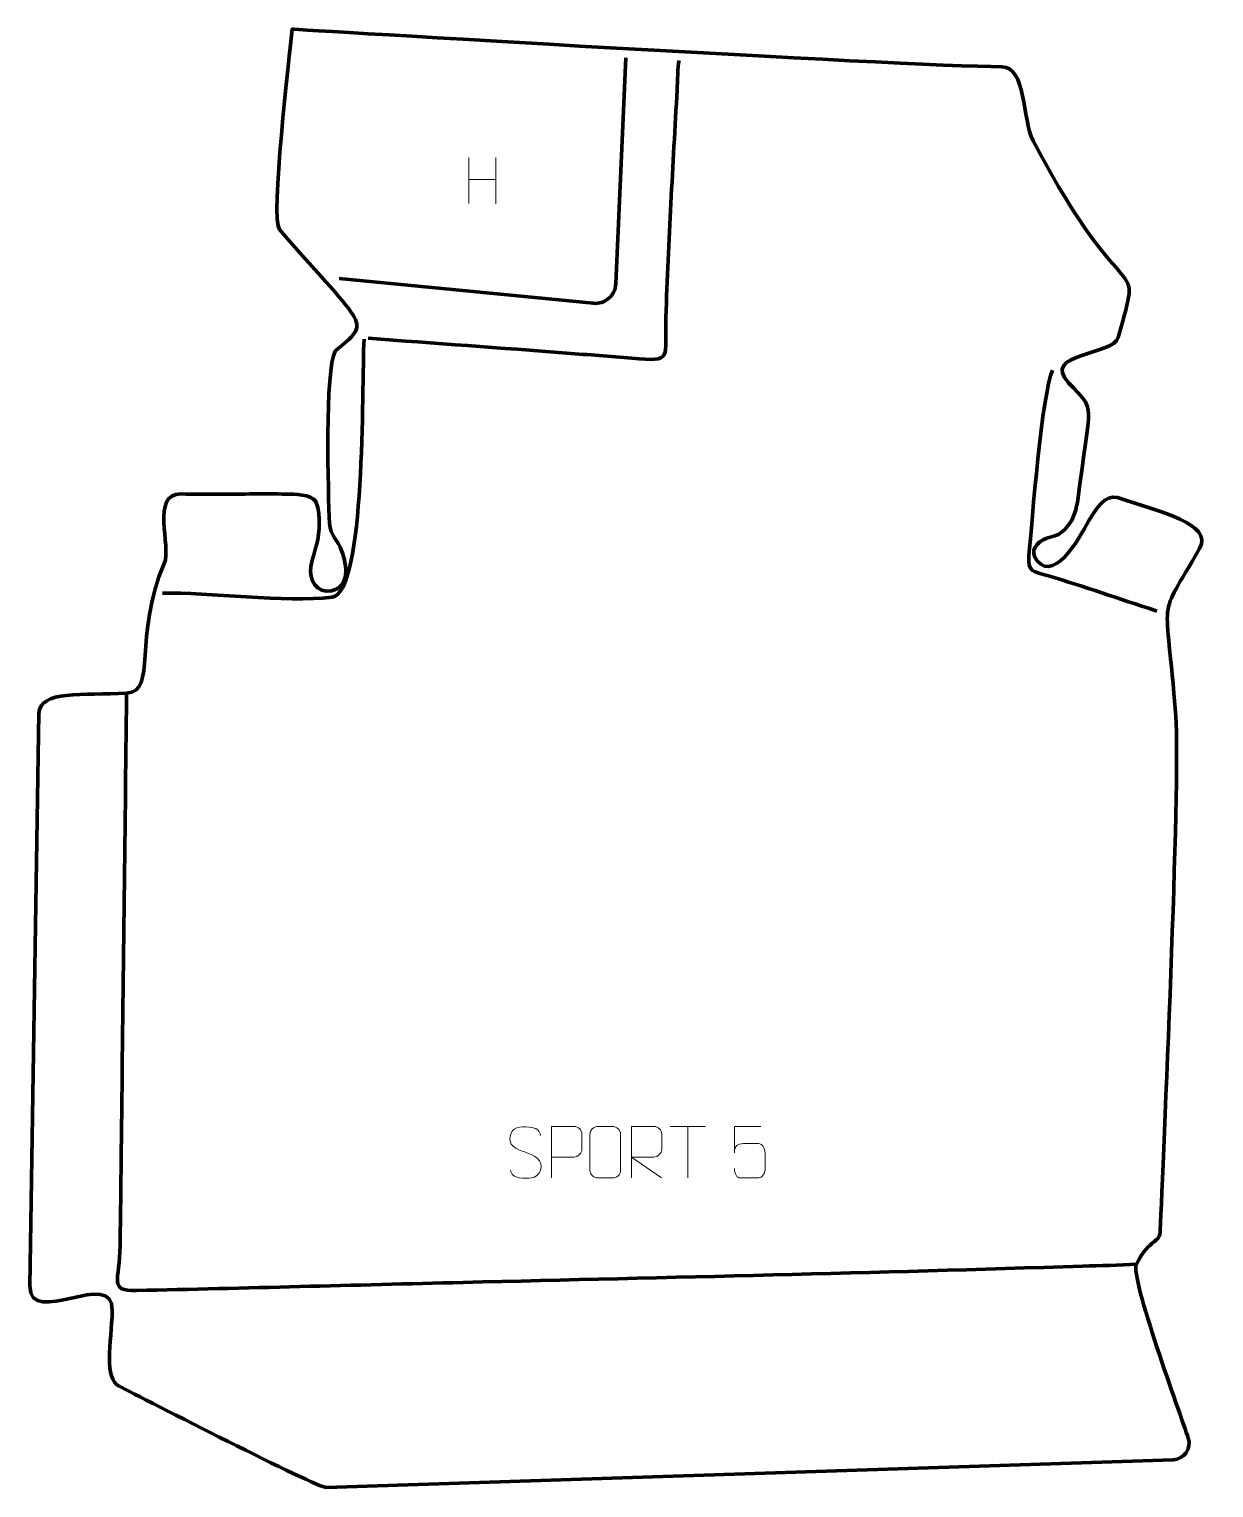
# Model space of a CAD drawing. Header units: millimetres. Extents: x 990 to 1564, y -112 to 595.
import ezdxf

# ---------------------------------------------------------------- set-up
doc = ezdxf.new("R2010")
doc.units = ezdxf.units.MM
doc.header["$MEASUREMENT"] = 0
doc.layers.add('layer 2', color=7, linetype='Continuous')

msp = doc.modelspace()

# ---------------------------------------------------------------- linework, layer by layer
at = {"layer": 'layer 2', "color": 230, "lineweight": 200}
msp.add_open_spline([(1460.9329, 576.8822), (1413.6393, 577.1427), (1116.9932, 595.1085), (1116.9932, 595.1085), (1116.9932, 595.1085), (1115.8925, 582.5118), (1106.3029, 503.3009), (1110.9447, 497.9436), (1110.9447, 497.9436), (1153.8378, 448.4371), (1155.4523, 454.2967), (1137.9369, 439.0572), (1137.9369, 439.0572), (1132.815, 430.5008), (1134.4801, 369.1546), (1135.1339, 355.6321), (1135.1339, 355.6321), (1135.5858, 349.346), (1139.0988, 347.74), (1141.1772, 342.0375), (1141.1772, 342.0375), (1143.4595, 335.4946), (1145.2726, 324.7443), (1136.0287, 322.8723), (1136.0287, 322.8723), (1129.1309, 321.4753), (1124.901, 328.2555), (1126.1192, 334.6278), (1126.1192, 334.6278), (1127.7955, 343.3965), (1130.382, 346.8784), (1130.1432, 356.6322), (1130.1432, 356.6322), (1130.1432, 356.6322), (1130.1268, 357.3002), (1130.1268, 357.3002), (1130.1268, 357.3002), (1130.0248, 360.0564), (1129.7456, 362.6065), (1128.8749, 365.2375), (1128.8749, 365.2375), (1128.8749, 365.2375), (1128.7227, 365.6703), (1128.7227, 365.6703), (1128.7227, 365.6703), (1128.7227, 365.6703), (1128.5324, 366.1149), (1128.5324, 366.1149), (1128.5324, 366.1149), (1126.222, 369.8176), (1117.9503, 369.6851), (1114.1482, 369.7745), (1114.1482, 369.7745), (1103.6804, 370.0207), (1092.9349, 369.7375), (1082.4367, 369.7354), (1082.4367, 369.7354), (1075.9844, 369.734), (1069.5367, 369.776), (1063.0848, 369.8547), (1063.0848, 369.8547), (1048.3926, 370.0418), (1058.6001, 344.3594), (1055.0698, 336.1608), (1055.0698, 336.1608), (1039.7714, 300.6318), (1051.6767, 274.0666), (1036.8309, 273.2566), (1036.8309, 273.2566), (1015.6683, 272.1021), (994.5131, 274.8913), (994.332, 263.4897), (994.332, 263.4897), (994.332, 263.4897), (989.9277, -13.9533), (989.9277, -13.9533), (989.9277, -13.9533), (989.5958, -34.8667), (1030.669, -4.7635), (1029.8837, -25.9464), (1029.8837, -25.9464), (1029.2895, -41.9766), (1025.7661, -58.9136), (1033.2242, -62.6333), (1033.2242, -62.6333), (1044.7868, -68.4), (1128.8053, -111.8335), (1133.705, -111.6726), (1133.705, -111.6726), (1133.705, -111.6726), (1543.9485, -98.2022), (1543.9485, -98.2022), (1543.9485, -98.2022), (1549.3038, -98.0263), (1552.957, -92.8063), (1551.288, -87.7146), (1551.288, -87.7146), (1547.608, -76.4878), (1522.9381, -9.5834), (1526.1806, -3.3701), (1526.1806, -3.3701), (1533.1374, 9.9607), (1537.4906, 5.986), (1537.7679, 13.2681), (1537.7679, 13.2681), (1538.9539, 44.4146), (1547.6273, 230.4779), (1545.2635, 262.1921), (1545.2635, 262.1921), (1540.5728, 325.1257), (1535.6035, 306.3668), (1556.7986, 343.3524), (1556.7986, 343.3524), (1563.6949, 355.3865), (1537.8251, 361.1494), (1516.9849, 368.1213), (1516.9849, 368.1213), (1511.0372, 369.8779), (1506.3865, 362.2174), (1503.7944, 358.0223), (1503.7944, 358.0223), (1500.314, 351.735), (1487.3879, 326.4741), (1478.0751, 337.4162), (1478.0751, 337.4162), (1474.0389, 342.1585), (1477.8846, 346.706), (1482.8468, 348.3642), (1482.8468, 348.3642), (1487.2507, 349.8359), (1487.9353, 349.3395), (1491.5869, 352.8364), (1491.5869, 352.8364), (1495.174, 356.3702), (1496.6686, 360.8596), (1497.5949, 365.6853), (1497.5949, 365.6853), (1504.0598, 416.9878), (1507.007, 409.0865), (1493.2912, 423.7094), (1493.2912, 423.7094), (1479.5791, 438.3284), (1514.9469, 436.8448), (1517.3576, 445.7203), (1517.3576, 445.7203), (1529.4178, 490.1224), (1523.0507, 451.7828), (1476.1978, 540.9692), (1476.1978, 540.9692), (1470.6443, 551.5404), (1472.9731, 576.8017), (1460.9329, 576.8822)], degree=3, knots=[0, 0, 0, 0, 0.02564103, 0.02564103, 0.02564103, 0.02564103, 0.05128205, 0.05128205, 0.05128205, 0.05128205, 0.07692308, 0.07692308, 0.07692308, 0.07692308, 0.1025641, 0.1025641, 0.1025641, 0.1025641, 0.12820513, 0.12820513, 0.12820513, 0.12820513, 0.15384615, 0.15384615, 0.15384615, 0.15384615, 0.17948718, 0.17948718, 0.17948718, 0.17948718, 0.20512821, 0.20512821, 0.20512821, 0.20512821, 0.23076923, 0.23076923, 0.23076923, 0.23076923, 0.25641026, 0.25641026, 0.25641026, 0.25641026, 0.28205128, 0.28205128, 0.28205128, 0.28205128, 0.30769231, 0.30769231, 0.30769231, 0.30769231, 0.33333333, 0.33333333, 0.33333333, 0.33333333, 0.35897436, 0.35897436, 0.35897436, 0.35897436, 0.38461538, 0.38461538, 0.38461538, 0.38461538, 0.41025641, 0.41025641, 0.41025641, 0.41025641, 0.43589744, 0.43589744, 0.43589744, 0.43589744, 0.46153846, 0.46153846, 0.46153846, 0.46153846, 0.48717949, 0.48717949, 0.48717949, 0.48717949, 0.51282051, 0.51282051, 0.51282051, 0.51282051, 0.53846154, 0.53846154, 0.53846154, 0.53846154, 0.56410256, 0.56410256, 0.56410256, 0.56410256, 0.58974359, 0.58974359, 0.58974359, 0.58974359, 0.61538462, 0.61538462, 0.61538462, 0.61538462, 0.64102564, 0.64102564, 0.64102564, 0.64102564, 0.66666667, 0.66666667, 0.66666667, 0.66666667, 0.69230769, 0.69230769, 0.69230769, 0.69230769, 0.71794872, 0.71794872, 0.71794872, 0.71794872, 0.74358974, 0.74358974, 0.74358974, 0.74358974, 0.76923077, 0.76923077, 0.76923077, 0.76923077, 0.79487179, 0.79487179, 0.79487179, 0.79487179, 0.82051282, 0.82051282, 0.82051282, 0.82051282, 0.84615385, 0.84615385, 0.84615385, 0.84615385, 0.87179487, 0.87179487, 0.87179487, 0.87179487, 0.8974359, 0.8974359, 0.8974359, 0.8974359, 0.92307692, 0.92307692, 0.92307692, 0.92307692, 0.94871795, 0.94871795, 0.94871795, 0.94871795, 1, 1, 1, 1], dxfattribs=at)
at = {"layer": 'layer 2', "color": 142, "lineweight": 200}
for points, knots in [([(1278.6733, 581.1773), (1278.6733, 581.1773), (1273.913, 471.7842), (1273.913, 471.7842), (1273.913, 471.7842), (1273.7893, 468.9393), (1272.63, 466.5366), (1270.4802, 464.6693), (1270.4802, 464.6693), (1268.3305, 462.802), (1265.7892, 461.9903), (1262.9551, 462.2658), (1262.9551, 462.2658), (1262.9551, 462.2658), (1139.8173, 474.2346), (1139.8173, 474.2346)], [0, 0, 0, 0, 0.2, 0.2, 0.2, 0.2, 0.4, 0.4, 0.4, 0.4, 0.6, 0.6, 0.6, 0.6, 1, 1, 1, 1]), ([(1304.5254, 580.0016), (1303.9398, 576.8249), (1303.7887, 569.3573), (1303.6005, 565.9299), (1303.6005, 565.9299), (1301.5895, 529.2106), (1299.3506, 492.2972), (1298.1677, 455.5523), (1298.1677, 455.5523), (1297.5223, 435.496), (1302.0267, 433.836), (1281.6526, 435.587), (1281.6526, 435.587), (1271.1513, 436.4898), (1260.5788, 437.3085), (1250.0676, 438.1287), (1250.0676, 438.1287), (1218.0306, 440.5651), (1185.9871, 442.9155), (1153.9464, 445.3017)], [0, 0, 0, 0, 0.16666667, 0.16666667, 0.16666667, 0.16666667, 0.33333333, 0.33333333, 0.33333333, 0.33333333, 0.5, 0.5, 0.5, 0.5, 0.66666667, 0.66666667, 0.66666667, 0.66666667, 1, 1, 1, 1]), ([(1151.8709, 444.8286), (1150.7155, 421.0891), (1152.7678, 321.9494), (1136.3498, 319.8382), (1136.3498, 319.8382), (1113.8021, 316.939), (1075.9679, 322.4442), (1054.198, 321.7741)], [0, 0, 0, 0, 0.33333333, 0.33333333, 0.33333333, 0.33333333, 1, 1, 1, 1]), ([(1485.5335, 429.7672), (1480.4164, 418.6736), (1475.55, 356.4001), (1474.1114, 340.0751), (1474.1114, 340.0751), (1473.3808, 331.7833), (1476.2254, 332.2818), (1483.602, 330.1023), (1483.602, 330.1023), (1500.7851, 325.0256), (1518.1685, 318.9536), (1535.2384, 313.3659), (1535.2384, 313.3659), (1535.2384, 313.3659), (1536.1411, 313.0707), (1536.1411, 313.0707)], [0, 0, 0, 0, 0.2, 0.2, 0.2, 0.2, 0.4, 0.4, 0.4, 0.4, 0.6, 0.6, 0.6, 0.6, 1, 1, 1, 1]), ([(1526.1806, -3.3701), (1518.0147, -4.1014), (1508.3806, -4.147), (1500.1267, -4.4128), (1500.1267, -4.4128), (1400.114, -7.6327), (1299.8951, -9.8484), (1199.852, -12.3001), (1199.852, -12.3001), (1147.0931, -13.5993), (1094.3575, -15.0182), (1041.5927, -16.2119), (1041.5927, -16.2119), (1027.9268, -16.5214), (1033.4233, -11.4297), (1033.668, 5.5045), (1033.668, 5.5045), (1033.9484, 24.8988), (1034.1201, 44.3043), (1034.349, 63.7005), (1034.349, 63.7005), (1035.1726, 133.235), (1035.9961, 202.7696), (1036.8196, 272.3041), (1036.8196, 272.3041), (1036.8196, 272.3041), (1036.8309, 273.2566), (1036.8309, 273.2566)], [0, 0, 0, 0, 0.125, 0.125, 0.125, 0.125, 0.25, 0.25, 0.25, 0.25, 0.375, 0.375, 0.375, 0.375, 0.5, 0.5, 0.5, 0.5, 0.625, 0.625, 0.625, 0.625, 0.75, 0.75, 0.75, 0.75, 1, 1, 1, 1])]:
    msp.add_open_spline(points, degree=3, knots=knots, dxfattribs=at)
at = {"layer": 'layer 2', "color": 250, "lineweight": 9}
for points in [[(1202.6874, 532.8705), (1202.6874, 532.8705), (1202.6874, 510.6778), (1202.6874, 510.6778)], [(1215.8031, 532.8705), (1215.8031, 532.8705), (1215.8031, 510.5202), (1215.8031, 510.5202)], [(1202.7049, 522.2281), (1202.7049, 522.2281), (1215.8031, 522.2281), (1215.8031, 522.2281)], [(1300.2923, 63.2695), (1300.2923, 63.2695), (1317.2795, 63.2695), (1317.2795, 63.2695)], [(1308.7861, 38.3395), (1308.7861, 38.3395), (1308.7861, 63.293), (1308.7861, 63.293)]]:
    msp.add_open_spline(points, degree=3, dxfattribs=at)
for points, knots in [([(1230.1063, 50.8163), (1225.858, 52.2867), (1220.9499, 54.0825), (1222.955, 59.6028), (1222.955, 59.6028), (1224.4585, 63.7427), (1229.6721, 63.3542), (1233.2757, 62.7531), (1233.2757, 62.7531), (1236.1363, 62.2759), (1237.001, 61.0627), (1237.3116, 58.9786)], [0, 0, 0, 0, 0.25, 0.25, 0.25, 0.25, 0.5, 0.5, 0.5, 0.5, 1, 1, 1, 1]), ([(1242.7742, 38.3395), (1242.7742, 38.3395), (1242.7742, 63.2931), (1242.7742, 63.2931), (1242.7742, 63.2931), (1246.3692, 63.2931), (1249.9645, 63.2931), (1253.5599, 63.2931), (1253.5599, 63.2931), (1255.8851, 63.2552), (1257.4425, 61.7651), (1257.4383, 59.399), (1257.4383, 59.399), (1257.4379, 57.3633), (1257.4379, 54.304), (1257.4383, 52.268), (1257.4383, 52.268), (1257.4318, 50.3926), (1255.6196, 48.4507), (1253.61, 48.4316), (1253.61, 48.4316), (1253.61, 48.4316), (1242.7742, 48.4316), (1242.7742, 48.4316)], [0, 0, 0, 0, 0.14285714, 0.14285714, 0.14285714, 0.14285714, 0.28571429, 0.28571429, 0.28571429, 0.28571429, 0.42857143, 0.42857143, 0.42857143, 0.42857143, 0.57142857, 0.57142857, 0.57142857, 0.57142857, 0.71428571, 0.71428571, 0.71428571, 0.71428571, 1, 1, 1, 1]), ([(1265.2663, 63.2927), (1267.592, 63.2927), (1269.9181, 63.2927), (1272.2442, 63.2927), (1272.2442, 63.2927), (1274.1908, 63.3283), (1276.1822, 61.8367), (1276.2089, 59.3991), (1276.2089, 59.3991), (1276.2085, 53.6522), (1276.2085, 47.9049), (1276.2089, 42.1572), (1276.2089, 42.1572), (1276.0691, 39.8338), (1274.3919, 38.3542), (1272.2442, 38.3434), (1272.2442, 38.3434), (1269.9123, 38.3438), (1267.5804, 38.3438), (1265.2489, 38.3434), (1265.2489, 38.3434), (1263.3239, 38.238), (1261.3518, 40.1225), (1261.363, 42.1398), (1261.363, 42.1398), (1261.3633, 47.9099), (1261.3633, 53.6796), (1261.363, 59.4489), (1261.363, 59.4489), (1261.3672, 61.587), (1263.1139, 63.3062), (1265.2663, 63.2927)], [0, 0, 0, 0, 0.11111111, 0.11111111, 0.11111111, 0.11111111, 0.22222222, 0.22222222, 0.22222222, 0.22222222, 0.33333333, 0.33333333, 0.33333333, 0.33333333, 0.44444444, 0.44444444, 0.44444444, 0.44444444, 0.55555556, 0.55555556, 0.55555556, 0.55555556, 0.66666667, 0.66666667, 0.66666667, 0.66666667, 0.77777778, 0.77777778, 0.77777778, 0.77777778, 1, 1, 1, 1]), ([(1281.4539, 38.3395), (1281.4539, 38.3395), (1281.4539, 63.293), (1281.4539, 63.293), (1281.4539, 63.293), (1285.0487, 63.293), (1288.6442, 63.293), (1292.2394, 63.293), (1292.2394, 63.293), (1294.5647, 63.2553), (1296.122, 61.7653), (1296.1179, 59.3989), (1296.1179, 59.3989), (1296.1175, 57.3634), (1296.1175, 54.304), (1296.1179, 52.268), (1296.1179, 52.268), (1296.1114, 50.3925), (1294.2991, 48.4507), (1292.2896, 48.4316), (1292.2896, 48.4316), (1292.2896, 48.4316), (1281.4539, 48.4316), (1281.4539, 48.4316), (1281.4539, 48.4316), (1281.4539, 48.4316), (1296.1086, 38.3395), (1296.1086, 38.3395)], [0, 0, 0, 0, 0.125, 0.125, 0.125, 0.125, 0.25, 0.25, 0.25, 0.25, 0.375, 0.375, 0.375, 0.375, 0.5, 0.5, 0.5, 0.5, 0.625, 0.625, 0.625, 0.625, 0.75, 0.75, 0.75, 0.75, 1, 1, 1, 1]), ([(1344.18, 63.271), (1344.18, 63.271), (1331.3283, 63.271), (1331.3283, 63.271), (1331.3283, 63.271), (1331.3286, 59.0404), (1331.3286, 54.8095), (1331.3283, 50.5783), (1331.3283, 50.5783), (1331.328, 53.8884), (1332.959, 54.9602), (1335.771, 55.0207), (1335.771, 55.0207), (1338.2106, 55.021), (1340.6501, 55.021), (1343.0893, 55.0207), (1343.0893, 55.0207), (1344.7391, 55.0275), (1346.214, 52.647), (1346.2425, 50.5783), (1346.2425, 50.5783), (1346.2422, 47.991), (1346.2422, 45.4034), (1346.2425, 42.8157), (1346.2425, 42.8157), (1346.2887, 40.8563), (1344.7893, 38.42), (1343.1634, 38.3615), (1343.1634, 38.3615), (1341.2069, 38.3618), (1336.3119, 38.3618), (1334.3549, 38.3615), (1334.3549, 38.3615), (1332.5094, 38.3527), (1331.4023, 40.3175), (1331.3815, 42.8686)], [0, 0, 0, 0, 0.1, 0.1, 0.1, 0.1, 0.2, 0.2, 0.2, 0.2, 0.3, 0.3, 0.3, 0.3, 0.4, 0.4, 0.4, 0.4, 0.5, 0.5, 0.5, 0.5, 0.6, 0.6, 0.6, 0.6, 0.7, 0.7, 0.7, 0.7, 0.8, 0.8, 0.8, 0.8, 1, 1, 1, 1]), ([(1230.1063, 50.8162), (1234.1249, 49.1695), (1239.1544, 47.2812), (1237.3204, 41.9209), (1237.3204, 41.9209), (1235.8606, 37.6545), (1230.9498, 37.9112), (1227.2237, 38.4659), (1227.2237, 38.4659), (1224.4737, 38.8757), (1223.2528, 40.0892), (1222.8748, 42.2014)], [0, 0, 0, 0, 0.25, 0.25, 0.25, 0.25, 0.5, 0.5, 0.5, 0.5, 1, 1, 1, 1])]:
    msp.add_open_spline(points, degree=3, knots=knots, dxfattribs=at)

doc.saveas('drawing.dxf')
